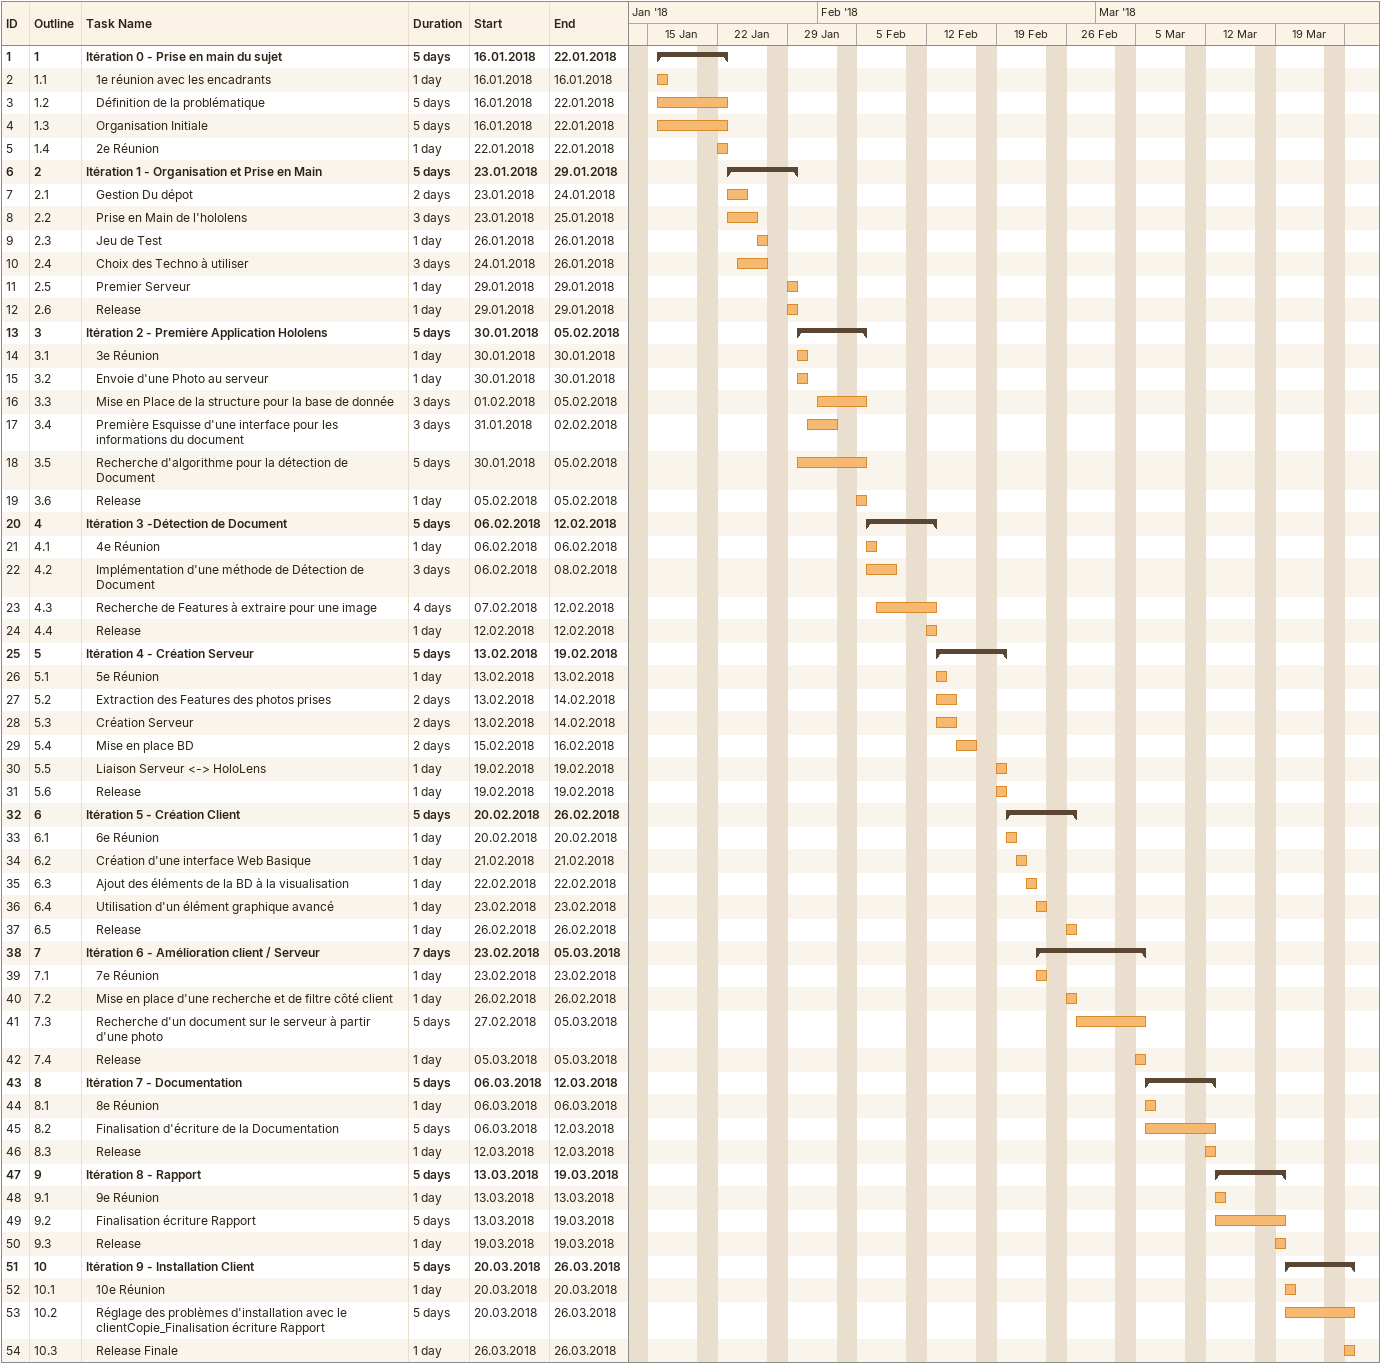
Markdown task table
| ID | WBS | Task | Duration | Start | Finish |
|---|---|---|---|---|---|
| 1 | 1 | **Itération 0 - Prise en main du sujet** | 5d | 2018-01-16 | 2018-01-22 |
| 2 | 1.1 | 1e réunion avec les encadrants | 1d | 2018-01-16 | 2018-01-16 |
| 3 | 1.2 | Définition de la problématique | 5d | 2018-01-16 | 2018-01-22 |
| 4 | 1.3 | Organisation Initiale | 5d | 2018-01-16 | 2018-01-22 |
| 5 | 1.4 | 2e Réunion | 1d | 2018-01-22 | 2018-01-22 |
| 6 | 2 | **Itération 1 - Organisation et Prise en Main** | 5d | 2018-01-23 | 2018-01-29 |
| 7 | 2.1 | Gestion Du dépot | 2d | 2018-01-23 | 2018-01-24 |
| 8 | 2.2 | Prise en Main de l'hololens | 3d | 2018-01-23 | 2018-01-25 |
| 9 | 2.3 | Jeu de Test | 1d | 2018-01-26 | 2018-01-26 |
| 10 | 2.4 | Choix des Techno à utiliser | 3d | 2018-01-24 | 2018-01-26 |
| 11 | 2.5 | Premier Serveur | 1d | 2018-01-29 | 2018-01-29 |
| 12 | 2.6 | Release | 1d | 2018-01-29 | 2018-01-29 |
| 13 | 3 | **Itération 2 - Première Application Hololens** | 5d | 2018-01-30 | 2018-02-05 |
| 14 | 3.1 | 3e Réunion | 1d | 2018-01-30 | 2018-01-30 |
| 15 | 3.2 | Envoie d'une Photo au serveur | 1d | 2018-01-30 | 2018-01-30 |
| 16 | 3.3 | Mise en Place de la structure pour la base de donnée | 3d | 2018-02-01 | 2018-02-05 |
| 17 | 3.4 | Première Esquisse d'une interface pour les informations du document | 3d | 2018-01-31 | 2018-02-02 |
| 18 | 3.5 | Recherche d'algorithme pour la détection de Document | 5d | 2018-01-30 | 2018-02-05 |
| 19 | 3.6 | Release | 1d | 2018-02-05 | 2018-02-05 |
| 20 | 4 | **Itération 3 -Détection de Document** | 5d | 2018-02-06 | 2018-02-12 |
| 21 | 4.1 | 4e Réunion | 1d | 2018-02-06 | 2018-02-06 |
| 22 | 4.2 | Implémentation d'une méthode de Détection de Document | 3d | 2018-02-06 | 2018-02-08 |
| 23 | 4.3 | Recherche de Features à extraire pour une image | 4d | 2018-02-07 | 2018-02-12 |
| 24 | 4.4 | Release | 1d | 2018-02-12 | 2018-02-12 |
| 25 | 5 | **Itération 4 - Création Serveur** | 5d | 2018-02-13 | 2018-02-19 |
| 26 | 5.1 | 5e Réunion | 1d | 2018-02-13 | 2018-02-13 |
| 27 | 5.2 | Extraction des Features des photos prises | 2d | 2018-02-13 | 2018-02-14 |
| 28 | 5.3 | Création Serveur | 2d | 2018-02-13 | 2018-02-14 |
| 29 | 5.4 | Mise en place BD | 2d | 2018-02-15 | 2018-02-16 |
| 30 | 5.5 | Liaison Serveur <-> HoloLens | 1d | 2018-02-19 | 2018-02-19 |
| 31 | 5.6 | Release | 1d | 2018-02-19 | 2018-02-19 |
| 32 | 6 | **Itération 5 - Création Client** | 5d | 2018-02-20 | 2018-02-26 |
| 33 | 6.1 | 6e Réunion | 1d | 2018-02-20 | 2018-02-20 |
| 34 | 6.2 | Création d'une interface Web Basique | 1d | 2018-02-21 | 2018-02-21 |
| 35 | 6.3 | Ajout des éléments de la BD à la visualisation | 1d | 2018-02-22 | 2018-02-22 |
| 36 | 6.4 | Utilisation d'un élément graphique avancé | 1d | 2018-02-23 | 2018-02-23 |
| 37 | 6.5 | Release | 1d | 2018-02-26 | 2018-02-26 |
| 38 | 7 | **Itération 6 - Amélioration client / Serveur** | 7d | 2018-02-23 | 2018-03-05 |
| 39 | 7.1 | 7e Réunion | 1d | 2018-02-23 | 2018-02-23 |
| 40 | 7.2 | Mise en place d'une recherche et de filtre côté client | 1d | 2018-02-26 | 2018-02-26 |
| 41 | 7.3 | Recherche d'un document sur le serveur à partir d'une photo | 5d | 2018-02-27 | 2018-03-05 |
| 42 | 7.4 | Release | 1d | 2018-03-05 | 2018-03-05 |
| 43 | 8 | **Itération 7 - Documentation** | 5d | 2018-03-06 | 2018-03-12 |
| 44 | 8.1 | 8e Réunion | 1d | 2018-03-06 | 2018-03-06 |
| 45 | 8.2 | Finalisation d'écriture de la Documentation | 5d | 2018-03-06 | 2018-03-12 |
| 46 | 8.3 | Release | 1d | 2018-03-12 | 2018-03-12 |
| 47 | 9 | **Itération 8 - Rapport** | 5d | 2018-03-13 | 2018-03-19 |
| 48 | 9.1 | 9e Réunion | 1d | 2018-03-13 | 2018-03-13 |
| 49 | 9.2 | Finalisation écriture Rapport | 5d | 2018-03-13 | 2018-03-19 |
| 50 | 9.3 | Release | 1d | 2018-03-19 | 2018-03-19 |
| 51 | 10 | **Itération 9 - Installation Client** | 5d | 2018-03-20 | 2018-03-26 |
| 52 | 10.1 | 10e Réunion | 1d | 2018-03-20 | 2018-03-20 |
| 53 | 10.2 | Réglage des problèmes d'installation avec le clientCopie_Finalisation écriture Rapport | 5d | 2018-03-20 | 2018-03-26 |
| 54 | 10.3 | Release Finale | 1d | 2018-03-26 | 2018-03-26 |
